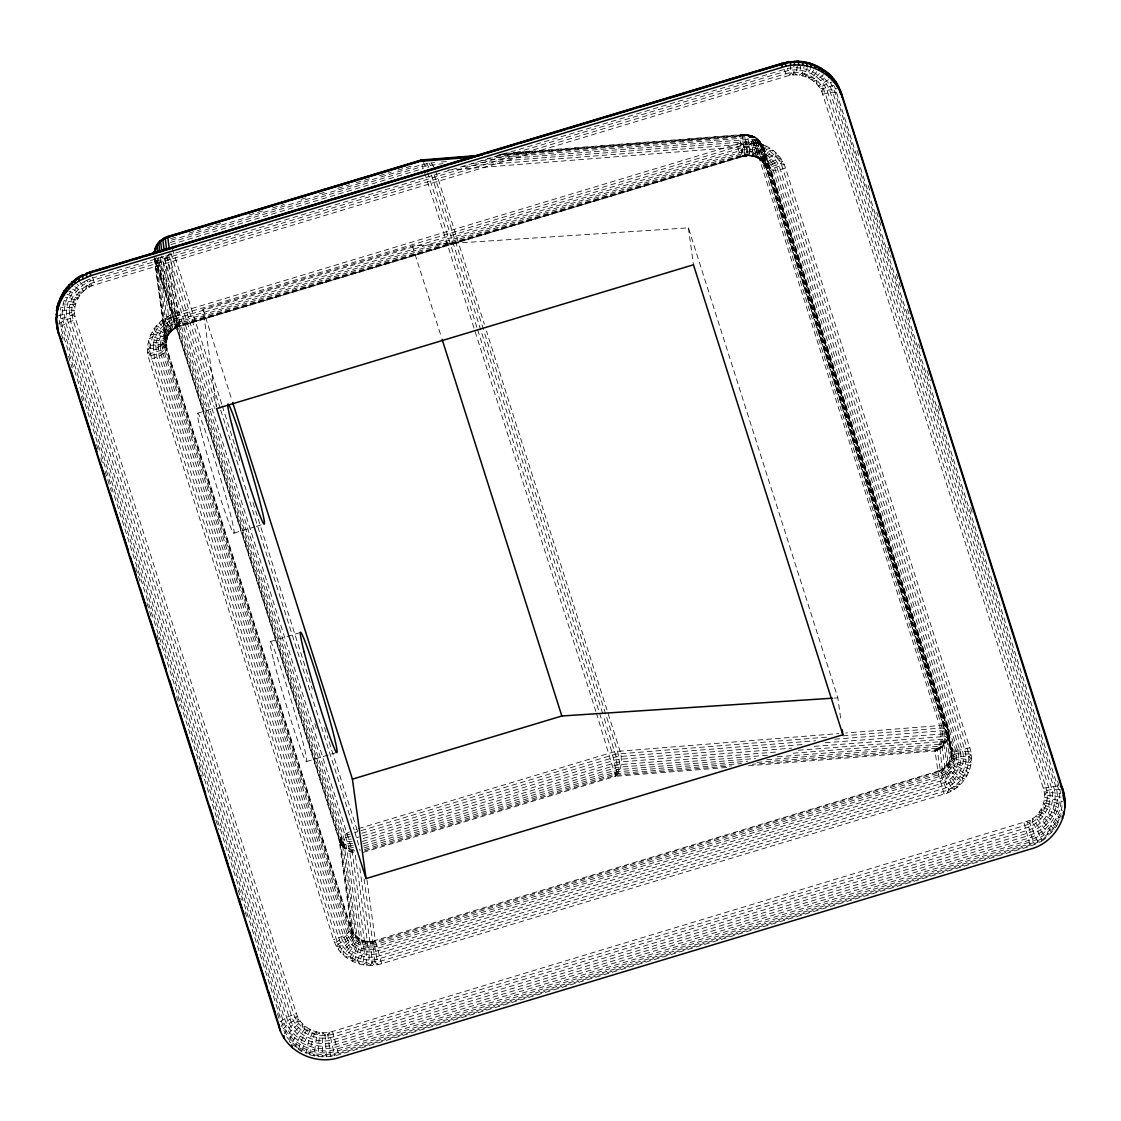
<?xml version="1.0" encoding="UTF-8"?>
<svg xmlns="http://www.w3.org/2000/svg" width="1121" height="1121" viewBox="0 0 1121 1121"><rect width="100%" height="100%" fill="white"/><g stroke="black" fill="none" stroke-linecap="round" stroke-linejoin="round"><path stroke-width="0.75" stroke-dasharray="5 3.75" d="M504.548 153.339L745.045 134.338L752.78 136.23L755.68 156.506L758.216 158.383L761.565 156.211L765.377 151.405L766.764 149.345L766.778 146.403C757.754 141.905 747.062 141.078 737.422 143.964L174.946 313.6C155.735 318.77 142.689 340.672 149.233 359.855L333.568 939.664C339.453 959.198 362.587 969.917 381.63 963.682L944.106 794.046C963.317 788.876 976.363 766.988 969.819 747.791L785.485 167.982C782.5 158.636 775.536 150.76 766.778 146.403L764.158 148.042C759.323 163.61 753.256 152.792 742.228 155.861L179.752 325.482C169.551 328.355 163.176 340.378 166.37 350.439L350.705 930.248C353.76 940.407 365.81 945.998 375.703 942.747L938.193 773.112C948.184 770.421 954.98 759.029 951.561 749.038L767.226 169.243C764.97 162.881 759.674 157.402 753.088 155.637L747.651 155.006L744.947 135.207L743.153 134.534L739.524 136.061L498.116 155.16M157.108 258.04L167.744 335.754L166.006 343.418L166.903 348.617L351.237 928.426C353.059 935.643 360.065 938.866 365.88 941.948L362.924 964.775L366.189 962.519L380.832 961.117L943.307 791.496C961.145 786.704 973.28 766.344 967.185 748.52L782.85 168.725C777.399 150.578 755.89 140.601 738.207 146.417L175.731 316.038C157.893 320.83 145.758 341.19 151.853 359.014L336.188 938.809C340.224 951.855 352.723 961.286 366.189 962.519L366.665 965.265L369.145 962.715L369.075 942.285L369.846 941.29L359.435 865.3M309.83 1054.749L310.797 1046.734L314.216 1034.038L313.362 1030.914L308.723 1040.764L305.907 1053.376C316.318 1057.481 328.089 1057.93 338.808 1054.721L1030.381 846.159L1038.172 843.076L1029.933 823.445L1029.961 820.39C1041.143 814.435 1047.364 800.366 1043.301 788.203L822.66 94.206C818.232 79.549 800.898 71.52 786.606 76.186L95.047 284.748C80.642 288.643 70.861 305.052 75.752 319.443L296.406 1013.454C300.82 1028.097 318.154 1036.126 332.447 1031.46L1029.961 820.39C1035.832 825.631 1039.209 833.66 1041.829 841.058L1039.391 842.403M834.038 85.266L823.234 88.601L820.096 88.545L821.875 86.303L830.451 82.562L834.921 91.95L1055.562 785.947C1062.638 806.63 1048.555 830.227 1027.859 835.804L336.286 1044.352C315.786 1051.092 290.843 1039.531 284.51 1018.485L63.869 324.473L62.103 314.272L63.182 303.931L72.613 304.646L74.855 307.182L60.66 307.686L60.24 314.917L62.089 325.608L282.73 1019.62C289.344 1041.647 315.463 1053.754 336.931 1046.706L1028.503 838.144C1050.167 832.314 1064.908 807.61 1057.509 785.961L834.556 86.359M1061.083 797.227L1047.266 795.251L1044.506 797.381L1061.041 800.997C1060.158 819.199 1046.397 835.313 1029.064 840.302L337.505 1048.85C315.225 1056.164 288.111 1043.609 281.245 1020.741L60.604 326.729L58.979 319.387L72.01 315.141L74.589 313.376L71.8 312.507C71.169 298.803 81.216 286.009 94.248 282.31L785.821 73.748C801.459 68.619 820.474 77.419 825.28 93.463L1045.935 787.474C1051.316 803.225 1040.596 821.217 1024.818 825.462L333.245 1034.024C317.621 1039.153 298.606 1030.339 293.786 1014.295L73.145 320.298L71.8 312.507L74.547 310.265L66.643 310.111L60.282 311.302M155.132 259.652L166.819 349.486L351.153 929.281L353.115 933.471L355.217 935.222L351.966 941.696L343.236 951.056L343.194 954.91L352.022 944.975L356.086 937.058L342.381 843.819L156.183 257.69L155.371 258.727L340.378 840.722L353.563 933.148C356.926 941.037 367.604 943.84 375.437 941.416L937.913 771.794C947.609 769.174 954.209 758.118 950.902 748.422L766.26 167.87C764.466 162.013 759.435 157.416 753.396 156.309L750.229 135.445L745.787 134.366L741.556 135.109L739.524 136.061L742.228 156.744L179.752 326.379L177.552 326.365L171.387 314.861L170.238 318.182L176.67 327.57L179.752 325.482L169.817 252.954M84.019 281.861L86.821 280.32L89.134 284.328L89.091 287.27L84.019 281.861C70.427 289.75 63.126 307.21 68.171 322.273L288.812 1016.271C294.431 1034.977 316.598 1045.262 334.829 1039.279L1026.402 830.717C1044.8 825.771 1057.313 804.78 1051.036 786.41L830.381 92.398C824.762 73.692 802.594 63.421 784.364 69.404L92.791 277.966L92.146 276.144M499.139 154.852L748.8 135.137L754.713 136.916L759.309 140.615L762.28 161.074L763.275 162.391L768.109 161.382L775.802 156.478L775.858 152.736L766.652 159.897L762.28 161.074C765.04 172.34 776.503 171.457 785.485 167.982M742.046 156.632L744.919 155.244L747.118 155.889L746.936 144.875L748.618 142.255L749.893 144.833C752.471 162.223 737.758 159.098 737.422 143.964M447.797 170.084L755.19 145.772L760.486 145.926L763.275 147.341L947.89 727.865C951.126 737.478 944.625 748.38 935.026 751L747.469 765.839M763.275 147.341L947.609 727.151L951.211 750.229L951.337 757.544L958.133 762.196L970.73 765.671L968.474 762.504L956.465 759.393L951.589 756.03L948.534 735.67L945.76 733.723L822.842 742.929M361.817 939.776L362.798 941.122C361.621 948.548 360.205 956.689 355.693 962.757L354.881 959.492L361.817 939.776L349.752 851.708L347.86 843.889L161.144 256.008M154.698 259.007L154.838 260.548L154.292 257.956L339.173 840.358C341.345 847.266 347.888 852.296 355.035 853.081L367.478 942.172L366.189 962.519M154.488 258.825L166.903 348.617C164.423 355.525 155.399 357.333 149.233 359.855M349.248 831.936L341.681 836.392L339.173 840.358L351.237 928.426C348.757 935.334 339.733 937.142 333.568 939.664M166.006 343.418L167.744 335.754L166.132 341.877L164.801 343.278L160.191 344.708L147.776 345.562L150.34 347.86C155.861 351.532 169.089 338.304 166.426 348L160.583 352.849L148.322 356.366L150.606 353.493L162.069 350.004L166.286 346.067L154.46 259.722M757.025 762.364L939.132 748.113L940.001 748.716L942.313 769.861L951.393 787.965L951.084 791.202L948.8 789.352L940.309 769.833L937.156 749.725L752.317 764.27M797.269 65.873L796.218 74.911L793.976 72.361L793.85 65.873M1032.343 822.113L1032.679 818.666L1043.931 835.075L1045.304 838.746L1041.829 841.058M297.359 1047.939L291.922 1043.847L295.86 1035.804L302.432 1027.509L302.782 1024.062L296.645 1029.498L290.815 1036.897L288.994 1041.017L290.942 1042.908M167.491 255.658L177.188 326.449C173.769 331.83 169.916 321.741 167.646 319.569L167.968 316.444L170.238 318.182M798.32 750.257L944.723 739.117L947.035 740.729L950.426 762.953L962.715 772.103L965.153 773.364L968.53 772.607L955.036 764.914L950.44 760.514L951.715 754.489L947.89 727.865L946.068 726.072L939.524 725.567L845.752 732.994M86.723 285.645L86.373 288.98L79.955 282.198M823.585 74.617L816.634 80.264L816.284 83.585L826.107 77.069M1057.888 823.725C1051.834 834.066 1041.633 841.703 1030.213 845.164L338.64 1053.726C326.645 1057.341 313.32 1056.304 302.095 1050.699L304.66 1041.745L310.433 1029.639L311.624 1033.142M749.893 144.833L752.387 142.395C754.657 155.048 746.32 156.492 750.65 155.805M170.546 332.082L168.514 334.016L163.035 332.587L156.884 329.266L156.337 325.707C160.401 326.87 167.141 335.487 170.672 331.284L160.499 257.031M298.494 1049.676L300.568 1042.152L307.658 1028.055L304.52 1029.204L301.339 1033.646L295.089 1046.411M814.168 746.348L945.409 736.455L947.974 738.249L950.692 758.048L948.45 762.869L955.078 769.847L963.766 775.872L964.971 779.025C958.049 776.587 952.177 770.716 948.156 764.592L945.746 743.069L942.747 741.542L790.908 753.382M157.879 258.264L344.105 844.631L357.179 937.03L358.552 939.006L356.352 945.465L349.037 959.436L352.274 958.189L353.605 955.793L359.897 939.818L346.109 845.248L159.364 257.129M304.52 1029.204L305.094 1026.191L302.432 1027.509M819.409 73.58L814.547 78.568L813.958 81.455L816.634 80.264M800.688 66.153L799.441 75.177L802.202 73.047L804.065 66.714M363.204 852.366L615.471 776.278L615.471 767.745L611.968 752.233L477.42 329.056M314.216 1034.038L316.444 1031.866L316.879 1034.725L313.88 1055.786M353.998 934.746L349.248 941.906L341.415 948.856L340.658 952.261L343.236 951.056M179.752 325.482L179.752 326.379L174.946 313.6M762.728 161.956C766.708 166.833 773.504 160.541 777.624 158.678L778.394 155.385L775.802 156.478M63.182 303.931L64.149 300.596L73.355 302.095L76.564 301.185L74.336 299.601L65.424 297.331M944.106 794.046L938.193 773.112L935.026 751C943.392 745.885 946.096 734.549 943.307 725.525L758.973 145.73C757.109 137.547 747.118 131.199 739.524 136.061C744.456 134.282 751.616 133.875 755.386 137.911L757.81 158.089L759.618 159.238C764.41 157.809 768.446 152.82 770.029 148.224L766.764 149.345M969.819 747.791C964.004 748.8 955.19 752.78 950.594 747.665L951.715 752.948L953.467 754.419L960.907 756.437L968.684 756.857L971.473 758.469L968.698 759.688L960.907 758.665L954.896 756.815L951.715 754.489M364.073 878.878L372.578 941.037L375.045 962.379L374.218 965.181L372.102 962.659L370.687 942.257L369.846 941.29L362.798 941.122M168.682 334.604L165.193 335.375L155.273 331.662L152.134 331.76L153.885 334.17L164.269 337.057L167.505 336.538L169.047 333.413L158.636 257.438M741.009 135.123L742.158 135.347L744.919 155.244C746.992 156.59 742.102 144.833 744.834 142.479L746.936 144.875M948.8 789.352L947.665 792.799L939.426 771.262L948.45 762.869M326.393 1056.823L325.09 1035.398L326.071 1032.651L327.85 1035.173L330.583 1056.458M816.62 71.702L811.394 79.591L814.547 78.568M353.563 933.148L348.056 940.211L339.789 946.516L338.402 949.389L341.415 948.856M766.778 759.744L940.281 746.124L942.186 747.104L944.919 768.039L946.138 770.702L956.185 784.602L960.179 784.658L951.154 774.751L946.096 766.974L946.825 764.998L944.106 745.199L942.453 744.05L774.611 757.011M802.202 73.047L802.608 75.794L804.85 73.72L807.358 67.568M793.976 72.361L792.981 74.995L791.23 72.599L790.417 66.167M1060.746 815.443L1059.765 817.924L1054.006 813.089L1042.488 806.461L1045.711 805.677L1050.783 807.638L1061.223 814.21M351.237 928.426L351.686 930.738L349.332 934.031L334.843 943.055L338.36 944.05L343.012 941.304L348.701 937.002L352.344 932.126L339.971 841.955L154.908 259.68M764.158 148.042L763.359 144.889L755.694 156.94L750.425 155.959M804.85 73.72L805.691 76.732L810.567 68.689M327.85 1035.173L329.294 1032.231L334.731 1055.758M1059.177 819.129C1053.544 831.053 1042.502 840.049 1029.933 843.847L338.36 1052.395C320.088 1058.098 298.578 1052.03 286.696 1036.827L291.026 1030.703L300.722 1021.693L297.191 1021.455L294.935 1023.011L287.41 1029.442L284.37 1033.59M495.51 156.239L750.58 136.117L754.013 136.552L756.857 138.331L760.963 142.647L763.947 163.148C767.325 168.388 775.017 162.517 779.249 161.018L780.65 158.271L777.624 158.678M791.23 72.599L789.759 75.415L787.474 68.605M726.618 767.493L615.471 776.278L617.307 767.339L616.158 756.843L603.659 716.613M842.964 735.852L940.225 728.146L945.465 728.314L948.226 729.715C949.753 738.809 943.686 748.127 935.026 751C941.864 744.806 941.934 733.905 939.524 725.567L755.19 145.772L751.967 139.186L745.857 134.59L499.616 154.222M807.442 74.631L808.633 78.008L813.664 70.062M166.006 344.96L161.9 348.113L150.354 350.677L147.762 352.793L150.606 353.493M283.095 1028.98L287.214 1024.874L295.832 1019.171L297.513 1016.355L289.877 1019.171L281.427 1025.463C290.115 1046.888 316.318 1057.776 337.981 1050.769L1029.554 842.207C1046.103 837.387 1059.597 822.828 1062.049 805.621L1054.679 802.314L1044.197 800.464L1046.454 803.126L1056.262 806.489L1062.344 810.385M951.393 787.965L954.335 789.31L953.859 786.367L944.106 770.239L943.658 769.006L944.891 766.904L946.096 766.974M372.102 962.659L370.434 965.391L369.145 962.715M72.627 289.148L78.54 292.763L79.619 295.692L70.623 291.838C64.401 300.918 62.524 312.843 65.915 323.352L286.556 1017.364C292.539 1037.289 316.164 1048.233 335.585 1041.857L1027.158 833.309C1046.762 828.027 1060.088 805.677 1053.39 786.101L832.749 92.09L828.517 83.206L822.001 75.696M823.234 88.601L821.539 91.305L837.219 88.601M167.646 319.569L164.717 318.336L165.179 321.166L168.192 324.754L171.821 328.341L174.063 328.901L172.536 330.233L169.089 328.705L162.853 322.946L158.888 322.988C162.153 325.202 169.019 335.053 172.606 329.378L174.792 327.766L165.095 256.961M168.29 335.123L172.802 329.868L162.671 256.863M166.384 340.364C161.69 344.736 154.095 342.059 148.322 341.989L150.564 345.03M761.439 146.949L759.8 143.712L754.041 156.436C749.487 156.604 757.754 146.991 756.129 142.871L752.85 145.015M167.281 337.393C162.559 340.602 154.866 337.981 150.522 335.039L153.885 334.17M172.802 329.868L171.317 331.326M297.191 1021.455L298.957 1019.101L295.832 1019.171M937.646 748.071L935.026 751L939.916 748.52L937.59 750.033M596.4 713.04L615.471 776.278C620.908 769.202 619.675 759.211 617.461 751.14L483.978 331.284M950.594 747.665L952.261 752.135L956.437 753.718L968.432 754.041L970.73 751.294L958.091 752.023L951.295 749.907M338.36 944.05L336.454 946.306L339.789 946.516M764.606 164.437C768.095 169.832 776.04 164.773 780.678 163.484L782.598 161.34L779.249 161.018M481.035 160.611L751.967 139.186L758.763 140.069L762.658 146.739L946.993 726.548C950.146 736.245 944.428 747.357 935.026 751C943.882 746.418 947.763 735.026 944.835 725.735L760.486 145.926L756.787 139.326L750.958 135.305M170.196 332.517L171.625 330.933M747.651 155.006L747.034 155.651L748.912 155.693M375.045 962.379L377.959 964.606L373.868 941.822L375.269 940.435L942.313 769.861M937.338 749.767C945.059 744.947 948.814 734.759 946.068 726.072L761.734 146.262L757.908 139.635L756.072 137.939L750.566 137.519L484.861 158.537M615.471 776.278C622.295 769.945 622.393 759.239 619.983 750.86L486.486 331.003M280.082 1021.834L286.556 1017.364L296.406 1013.454M58.432 324.081L62.972 321.124L74.995 316.444L72.01 315.141M316.879 1034.725L319.611 1032.469L318.014 1056.472M938.711 748.057L936.694 749.683C942.887 743.475 943.98 733.61 941.528 725.483L757.193 145.674C755.442 138.163 747.09 131.171 739.524 136.061L744.694 134.828M951.337 757.544L951.617 759.982L955.681 763.121L969.805 769.188L966.33 770.744M968.684 756.857L971.29 754.853L968.432 754.041M60.604 326.729L65.915 323.352L75.752 319.443M936.946 749.697L939.132 748.113M354.881 959.492L352.274 961.258L352.274 958.189M365.88 941.948L367.099 941.15L369.075 942.285M937.464 749.837L939.748 748.352M937.156 749.725L939.482 748.211M173.839 329.238L177.188 326.449L179.808 326.113M370.687 942.257L375.269 940.435L366.987 879.985M1057.579 781.127L1060.788 793.486L1049.76 792.463L1047.056 792.617L1044.464 794.285L1047.266 795.251M174.82 328.327L176.824 327.276M358.552 939.006L359.393 938.571M152.708 336.79L149.247 338.458C154.502 340.055 162.027 342.634 166.777 338.864L155.693 257.073M150.34 347.86L147.58 349.177L150.354 350.677M86.821 280.32L89.75 279.017L91.992 285.841L89.134 284.328M176.347 327.514L178.295 326.645M828.405 79.717L818.33 85.967L821.875 86.303M349.976 834.262C331.157 837.317 342.522 850.741 354.881 852.184M741.556 135.109L749.403 134.87M755.68 156.506L755.232 157.052M744.078 134.604L739.524 136.061C745.465 134.002 752.387 134.94 757.376 138.85L760.318 159.252L762.154 161.242M74.336 299.601L77.938 298.368L76.929 294.921M358.664 845.038L354.222 829.96L356.842 829.106L327.178 735.81M741.766 135.137L743.657 134.548M355.007 832.497L357.641 831.67L356.842 829.106M1056.472 826.037L1052.297 820.81L1042.138 812.837L1041.115 809.292L1044.744 808.157M741.303 135.109L743.153 134.534M350.705 836.644C330.821 838.522 342.213 849.087 354.628 850.979L353.844 847.756L344.413 845.795L341.12 843.426L339.173 840.358L351.419 839.04M948.156 764.592L946.825 764.998L951.028 771.472L962.715 781.954L962.154 778.268M170.7 238.689L177.384 236.671M189.085 233.14L200.771 229.609M207.455 227.605L224.172 222.561M249.226 215.008L265.929 209.963M272.613 207.946L284.314 204.428M301.017 199.384L307.7 197.366M319.401 193.849L326.085 191.831M337.771 188.3L349.472 184.769M356.156 182.751L372.859 177.721M379.543 175.703L391.243 172.172M397.913 170.168L414.63 165.123M171.275 240.202L421.874 164.633L434.5 162.531M170.252 242.514L422.533 166.44L442.823 163.638M170.953 244.588L423.234 168.5L421.874 164.633M216.381 406.867L202.999 309.158L412.416 245.989L688.406 227.843L837.835 697.837L841.044 721.349M179.57 326.253L742.284 156.492M197.562 413.243L215.12 407.946M233.939 533.12L254.691 526.856M256.275 526.38L262.664 524.46M270.203 641.632L300.512 632.482M306.551 761.537L336.861 752.401M358.51 828.601L614.77 751.602L838.802 733.54M360.976 830.661L615.527 754.181L829.078 736.945M361.789 833.281L616.158 756.843L815.654 740.729M362.573 835.916L616.662 759.548L802.005 744.568M363.316 838.508L617.026 762.224L791.594 748.141M362.349 841.493L617.237 764.844L777.47 751.911M362.994 843.847L617.307 767.339L770.071 755.022M363.568 845.991L617.237 769.651L755.498 758.525M364.045 847.91L616.998 771.738L747.679 761.257M364.423 849.55L615.835 773.742L741.401 763.597M364.703 850.867L615.709 775.186L731.481 765.909M356.59 837.695L359.224 836.925M306.762 1030.703L310.433 1029.639M822.66 94.206L830.381 92.398L838.522 92.132M1043.301 788.203L1057.509 785.961M808.633 78.008L812.305 77.055M830.451 82.562L832.174 82.127M742.074 135.249L747.567 135.038L750.243 155.721L752.359 156.057M741.948 135.193L744.428 134.688M743.994 145.155L741.093 143.054L743.727 156.197L747.175 155.735M72.613 304.646L75.541 304.141L73.355 302.095M349.78 956.689L345.997 957.306L355.749 942.467L357.277 938.081L357.179 937.03L356.086 937.058M352.106 841.395L343.376 842.025L339.173 840.358C341.401 846.439 348.183 849.34 354.278 849.494M968.474 762.504L971.29 762.084L968.698 759.688M769.258 150.845L773.056 150.34L763.737 159.392L760.921 160.191L758.104 157.725M1046.454 803.126L1043.511 803.505L1045.711 805.677M744.862 134.996C737.632 135.879 751.504 134.492 752.962 136.706C764.956 140.812 764.032 155.146 765.279 165.418L766.554 168.612M71.8 312.507L58.684 315.646L58.979 319.387M369.846 941.29L373.868 941.822M352.751 843.665L343.755 843.37L339.173 840.358L344.105 844.631L353.325 845.795M441.436 161.97L446.648 161.564M471.871 163.4L753.214 141.134C767.493 138.387 763.99 160.051 766.26 167.87M462.525 166.426L754.293 143.348L759.548 143.502L762.56 145.618M834.753 739.215L940.687 730.836L946.965 731.312L948.716 733.036M834.346 698.075L837.835 697.837M963.766 775.872L966.919 775.9L965.153 773.364M74.855 286.626L80.334 290.731L83.865 290.97L77.307 284.3M1051.302 832.385L1047.617 826.555L1040.708 818.933L1038.733 817.027L1035.187 816.677L1044.898 829.134L1048.317 835.215M742.228 155.861L743.727 156.197M78.54 292.763L81.609 293.226L80.334 290.731M1060.144 789.773L1051.82 789.38L1044.057 791.216L1047.056 792.617M165.179 321.166L161.69 320.536L162.853 322.946M1054.034 829.316L1044.73 818.526L1040.526 815.009L1037.443 814.421L1038.733 817.027M953.859 786.367L957.376 787.124L956.185 784.602M156.884 329.266L154.081 328.635L155.273 331.662M351.686 930.738L353.115 933.471M66.994 294.192L77.938 298.368M937.745 770.8L939.426 771.262M780.678 163.484L784.21 164.591L772.509 168.318L766.035 167.169M1042.138 812.837L1039.433 811.954L1040.526 815.009M68.843 291.194L70.623 291.838M174.792 327.766L175.408 328.033C167.155 332.25 162.573 342.606 165.558 351.476L349.892 931.285C353.087 941.934 365.712 947.791 376.096 944.372L938.571 774.751C949.039 771.935 956.171 759.982 952.584 749.529L768.249 169.719L765.181 163.834L759.618 159.238M942.705 768.516L943.658 769.006M1041.115 809.292L1052.437 816.228L1058.602 822.562M1061.041 800.997L1062.456 801.753M298.494 1048.71L302.095 1050.699M299.699 1050.349L302.11 1051.68M1029.933 823.445L1027.06 821.805L1034.347 844.772M325.09 1035.398L322.834 1032.735L322.189 1056.823M431.025 162.797L433.659 166.426L431.249 166.693L428.909 163.035M426.653 163.428L428.67 167.141L425.98 167.744L423.472 162.517M357.599 960.585L359.252 963.934L362.433 953.537L364.409 940.645L352.344 852.577L350.228 843.861L163.708 256.541M784.364 69.404L786.606 76.186M92.791 277.966L95.047 284.748M857.089 150.522L859.204 157.192M868.229 185.554L870.344 192.223M876.72 212.247L881.484 227.269M887.846 247.279L891.041 257.298M896.338 273.972L901.116 288.994M907.478 309.004L910.658 319.023M918.617 344.049L920.733 350.719M927.095 370.729L930.29 380.748M938.235 405.774L940.365 412.444M970.59 507.533L972.72 514.203M435.635 171.051L484.37 324.333M434.191 174.666L483.459 329.616M431.501 175.128L603.126 714.946M427.633 172.438L476.901 327.388M424.775 173.223L595.868 711.373M412.416 245.989L441.562 337.659M202.999 309.158L232.131 400.814M172.494 249.31L221.762 404.247M222.294 405.914L239.768 460.899M253.01 502.558L312.339 689.163M324.53 727.473L326.645 734.143M170.938 253.486L220.206 408.436M220.739 410.104L354.222 829.96M168.402 254.439L216.591 406.054M165.964 255.462L214.167 407.077M314.819 723.634L316.935 730.303M61.557 334.492L63.673 341.176M68.451 356.184L72.164 367.856M81.188 396.217L83.304 402.901M96.56 444.603L98.69 451.273M100.806 457.957L102.936 464.626M105.052 471.296L111.413 491.32M135.809 568.053L140.587 583.074M146.949 603.084L151.727 618.105M157.024 634.794L160.205 644.799M176.656 696.519L179.836 706.524M198.935 766.582L202.116 776.587M215.905 819.969L219.085 829.974M238.184 890.032L241.365 900.051M245.079 911.723L247.195 918.393M277.433 1013.496L279.549 1020.166M1024.019 822.898L1030.381 846.159M381.63 963.682L375.269 940.435M332.447 1031.46L338.808 1054.721M359.701 849.059L360.079 850.685M154.222 257.9L154.838 260.548L154.6 258.713M154.418 258.25L154.838 260.548L154.502 258.461M154.348 258.068L154.838 260.548M688.406 227.843L693.451 264.78M69.166 309.942L70.595 321.237L291.236 1015.248C296.462 1032.651 317.089 1042.208 334.044 1036.645L1025.617 828.083C1042.74 823.487 1054.371 803.967 1048.527 786.872L827.887 92.861C822.66 75.457 802.019 65.901 785.064 71.464L93.505 280.026C80.32 283.823 69.838 296.084 69.166 309.942M153.213 345.128L154.404 358.061L338.738 937.871C343.769 954.658 363.666 963.878 380.019 958.497L942.495 788.876C959.001 784.434 970.226 765.615 964.592 749.122L780.258 169.327C775.214 152.54 755.316 143.32 738.963 148.687L176.487 318.322C164.451 321.811 154.698 332.559 153.213 345.128M155.735 345.114L156.828 357.039L341.162 936.834C345.814 952.318 364.157 960.823 379.234 955.863L941.71 786.241C956.942 782.15 967.283 764.788 962.084 749.585L777.75 169.789C773.112 154.306 754.755 145.8 739.678 150.76L177.202 320.382C166.09 323.605 157.094 333.526 155.735 345.114M158.075 344.974L159.084 355.946L343.418 935.755C347.692 950.005 364.591 957.838 378.478 953.284L940.967 783.649C954.98 779.88 964.508 763.891 959.73 749.893L775.382 170.098C771.108 155.833 754.209 148 740.322 152.568L177.847 322.189C167.618 325.16 159.336 334.296 158.075 344.974M160.191 344.708L161.13 354.825L345.464 934.634C349.402 947.777 364.984 954.994 377.777 950.79L940.253 781.155C953.172 777.694 961.972 762.953 957.544 750.047L773.21 170.238C769.272 157.108 753.69 149.878 740.897 154.081L178.421 323.717C168.991 326.449 161.354 334.871 160.191 344.708M162.041 344.329L162.909 353.69L347.244 933.499C350.887 945.648 365.292 952.332 377.132 948.436L939.622 778.815C951.575 775.606 959.702 761.972 955.61 750.033L771.276 170.224C767.633 158.075 753.214 151.405 741.373 155.287L178.898 324.922C170.182 327.444 163.12 335.235 162.041 344.329M163.596 343.853L164.395 352.569L348.729 932.378C352.12 943.7 365.544 949.907 376.572 946.292L939.048 776.657C950.174 773.672 957.754 760.977 953.943 749.865L769.609 170.056C766.218 158.734 752.794 152.512 741.766 156.141L179.29 325.763C171.163 328.131 164.591 335.375 163.596 343.853M273.832 661.054A62.678 3.041 73.2 0 0 305.304 760.178A62.678 3.041 73.2 0 0 285.967 683.53A62.678 3.041 73.2 0 0 273.832 661.054M201.304 432.958A62.678 3.041 73.2 0 0 232.748 531.858A62.678 3.041 73.2 0 0 213.228 454.72A62.678 3.041 73.2 0 0 201.304 432.958"/><path stroke-width="1.5" d="M75.696 283.109L79.171 280.796L78.764 277.307C91.291 271.394 70.735 277.952 75.696 283.109C60.1 294.094 52.421 315.267 58.488 333.526L279.129 1027.537C286.458 1051.946 315.407 1065.37 339.201 1057.551L1030.774 849.003C1056.43 842.235 1071.788 812.361 1062.218 787.573L1060.522 786.466M56.442 321.685L56.653 313.249M75.71 280.32L72.08 282.184L72.445 285.687M69.446 288.531L69.082 285.014L69.992 284.454L66.321 288.784L66.7 291.614M79.171 280.796L90.619 275.696L786.269 66.097C782.71 61.249 792.547 59.581 790.417 65.396C812.291 62.216 835.734 75.696 842.263 97.163L840.19 89.806L836.869 85.308M66.321 288.784L69.404 284.594M64.247 294.907L63.925 291.362L66.714 287.635L68.297 287.48M58.488 333.526L58.166 329.826M60.296 302.039L59.974 298.466L63.925 291.362L65.999 290.563M58.81 305.823L58.502 302.222L64.303 290.871M791.272 62.272C800.772 59.581 813.019 63.28 821.889 68.689L822.506 72.178M56.484 317.663L57.367 306.089L59.749 301.115L56.596 310.041L56.905 313.656M56.05 318.84L56.611 317.215M57.367 306.089L56.512 310.825M56.092 314.819L56.176 314.02M160.695 240.609L155.987 247.503L154.376 252.631L155.805 247.181L160.695 240.609L156.982 244.672L154.18 252.743L155.679 247.685L158.607 243.215L162.727 239.698L167.688 237.414L419.969 161.34L473.805 157.08M90.619 275.696L90.241 271.969L781.813 63.407L786.087 63.042L758.833 71.085M164.142 250.053L162.727 238.843L167.702 236.531L419.983 160.443L424.663 159.658L420.781 160.233L419.969 161.34L423.037 159.841L482.086 155.16M166.539 248.75L165.137 237.512L165.586 238.114M169.355 249.507L167.702 236.531L168.164 237.134L191.551 230.085M419.913 160.709L478.779 155.861M782.192 67.134L781.813 63.407L782.654 64.864M154.544 252.982L155.693 247.096L156.239 248.063M793.892 62.047L798.152 61.333L798.811 65.032M58.418 302.978L61.179 297.471M86.653 277.083L86.345 273.328L90.409 272.081L78.778 277.952L69.054 285.701M59.903 299.195L64.317 291.726M57.591 325.048L57.437 329.644M82.828 278.779L82.576 274.995M801.739 62.37L802.272 61.683L802.986 65.382M78.764 277.307L79.969 277.349M58.951 301.605L57.283 306.86L57.675 309.704M63.869 292.077L67.358 287.424M805.607 63.014L806.574 62.608L807.12 66.069M66.363 288.083L72.361 281.805M419.969 161.34L421.566 160.051L424.537 160.976M72.08 282.184L75.555 279.255L76.718 279.507M72.893 281.721L76.032 279.227M57.059 309.312L57.914 308.681M163.176 239.432C158.986 240.581 153.395 247.391 156.394 252.87M815.093 68.479L814.519 65.004L813.089 65.27L816.634 66.854C827.802 69.67 838.27 81.749 840.876 93.379M75.317 279.605L79.367 276.999M162.671 239.095L165.305 237.624M62.93 293.968L61.781 294.837L62.117 298.396M82.422 275.304L86.99 273.86M820.012 68.731L821.889 68.689M165.067 237.764L167.87 236.643M86.233 273.608L90.409 272.081M823.22 70.889L825.294 70.987L825.911 74.476M167.646 236.783L420.151 160.569M198.235 228.067L206.586 225.545M209.921 224.536L239.992 215.47M243.341 214.461L273.412 205.395M280.096 203.377L288.447 200.855M291.796 199.846L321.867 190.78M325.202 189.771L355.273 180.705M361.957 178.687L407.063 165.081M410.412 164.072L418.764 161.564M90.184 272.235L781.982 63.533M97.401 270.553L109.115 267.022M112.464 266.013L127.542 261.459M134.24 259.441L142.605 256.919M145.954 255.91L176.095 246.816M182.793 244.798L212.934 235.718M216.283 234.695L246.424 225.615M253.122 223.597L261.501 221.061M264.85 220.052L294.991 210.972M298.34 209.963L328.481 200.869M335.179 198.851L361.971 190.766M368.669 188.748L398.81 179.654M402.159 178.645L413.873 175.114M417.222 174.105L447.363 165.011M450.712 164.002L480.853 154.908M487.551 152.89L514.343 144.819M521.041 142.801L532.769 139.256M536.118 138.247L566.259 129.153M569.608 128.144L599.749 119.064M606.447 117.046L633.239 108.961M639.937 106.943L666.729 98.858M670.078 97.849L685.155 93.309M688.504 92.3L718.645 83.206M721.994 82.197L752.135 73.103M90.226 272.851L781.799 64.303C795.167 60.254 810.189 62.033 822.113 69.334M842.193 729.743L842.88 734.773L366.035 878.584L352.414 779.151L561.845 715.983L832.595 698.187M806.013 62.496L810.609 63.645L811.17 67.106M781.743 63.673L785.905 62.524M785.807 62.636L794.102 61.571L794.607 65.032M786.269 66.097L790.417 65.396M789.969 62.384L794.102 61.571M793.948 61.501L798.292 61.571M420.781 160.233L421.986 160.625M797.998 61.501L802.454 61.921M797.83 62.047L800.436 62.258M827.2 73.089L828.475 73.552L829.106 77.069M802.033 61.837L810.609 63.645M828.139 74L831.39 76.382L832.048 79.899M832.595 78.792L834.052 79.437L834.711 82.982M834.893 81.959L836.406 82.716L837.079 86.261M809.908 63.491L814.519 65.004M813.706 64.822L825.532 71.646M839.881 92.468L841.871 94.318M162.895 238.955L160.485 240.749L161.956 251.679M158.762 242.57L159.799 251.847M154.264 252.421L154.754 249.689L155.216 253.626M817.91 66.391L818.89 70.175M824.818 70.637L834.318 80.137M824.131 70.609L831.656 77.055M837.835 85.644L839.139 89.75M1062.582 790.767L1063.955 795.055L841.437 94.612M1064.95 803.014L1063.254 794.663L1063.563 798.6M830.03 75.822L831.74 77.797M833.478 78.988L836.686 83.43M835.804 82.225L838.746 86.906M157.627 245.779L156.982 244.672L157.921 252.253M840.19 89.806L840.484 90.549M1062.218 787.573L1062.904 791.174M839.531 89.232L840.904 92.945M58.096 330.681L279.661 1027.214M841.577 93.575L1062.512 788.329M842.88 734.773L693.451 264.78L216.619 408.59L366.035 878.584M442.094 339.327L561.845 715.983M232.664 402.481L352.414 779.151M60.828 338.164L66.657 356.52M70.903 369.86L78.862 394.886M80.978 401.556L89.988 429.918M91.053 433.252L96.882 451.609M101.128 464.949L104.842 476.635M110.152 493.31L128.186 550.033M130.302 556.703L136.131 575.059M140.377 588.399L146.22 606.755M150.452 620.109L158.411 645.121M159.476 648.47L166.37 670.148M169.551 680.167L174.33 695.174M179.626 711.863L197.66 768.586M199.79 775.256L205.619 793.598M209.865 806.952L213.579 818.624M218.875 835.313L227.899 863.674M228.95 867.009L235.858 888.701M239.039 898.706L243.803 913.727M249.114 930.402L267.148 987.125M268.199 990.46L275.107 1012.151M57.83 328.537L56.456 322.021L56.765 325.693M57.746 329.392L56.134 318.028M1063.254 791.44L1064.628 799.007M1064.908 807.036L1063.941 795.378M1063.325 812.15L1063.717 814.995M1062.19 816.032L1062.582 818.876M291.894 1044.786L292.287 1047.631M283.921 1035.594L284.314 1038.424M280.124 1028.475L280.516 1031.306M278.737 1024.692L279.129 1027.537M304.141 651.918A62.678 3.041 73.2 0 0 335.627 751.042A62.678 3.041 73.2 0 0 316.29 674.38A62.678 3.041 73.2 0 0 304.141 651.918M231.613 423.822A62.678 3.041 73.2 0 0 263.057 522.722A62.678 3.041 73.2 0 0 243.537 445.569A62.678 3.041 73.2 0 0 231.613 423.822"/></g></svg>
